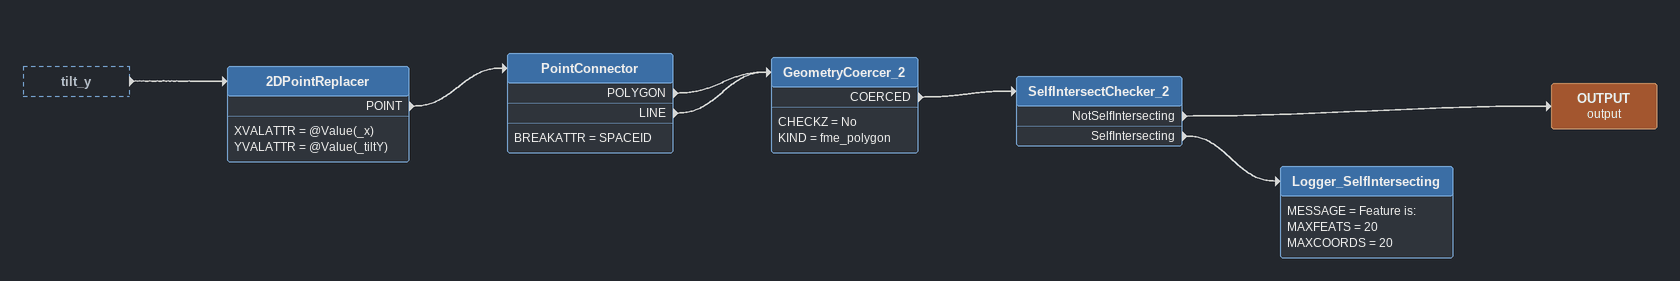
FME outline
tilt_y [outside]
    -> 2DPointReplacer
2DPointReplacer
    XVALATTR = @Value(_x)
    YVALATTR = @Value(_tiltY)
    POINT -> PointConnector
PointConnector
    BREAKATTR = SPACEID
    POLYGON -> GeometryCoercer_2
    LINE -> GeometryCoercer_2
GeometryCoercer_2
    CHECKZ = No
    KIND = fme_polygon
    COERCED -> SelfIntersectChecker_2
SelfIntersectChecker_2
    NotSelfIntersecting -> OUTPUT (output)
    SelfIntersecting -> Logger_SelfIntersecting
OUTPUT (output)
Logger_SelfIntersecting
    MESSAGE = Feature is:
    MAXFEATS = 20
    MAXCOORDS = 20
